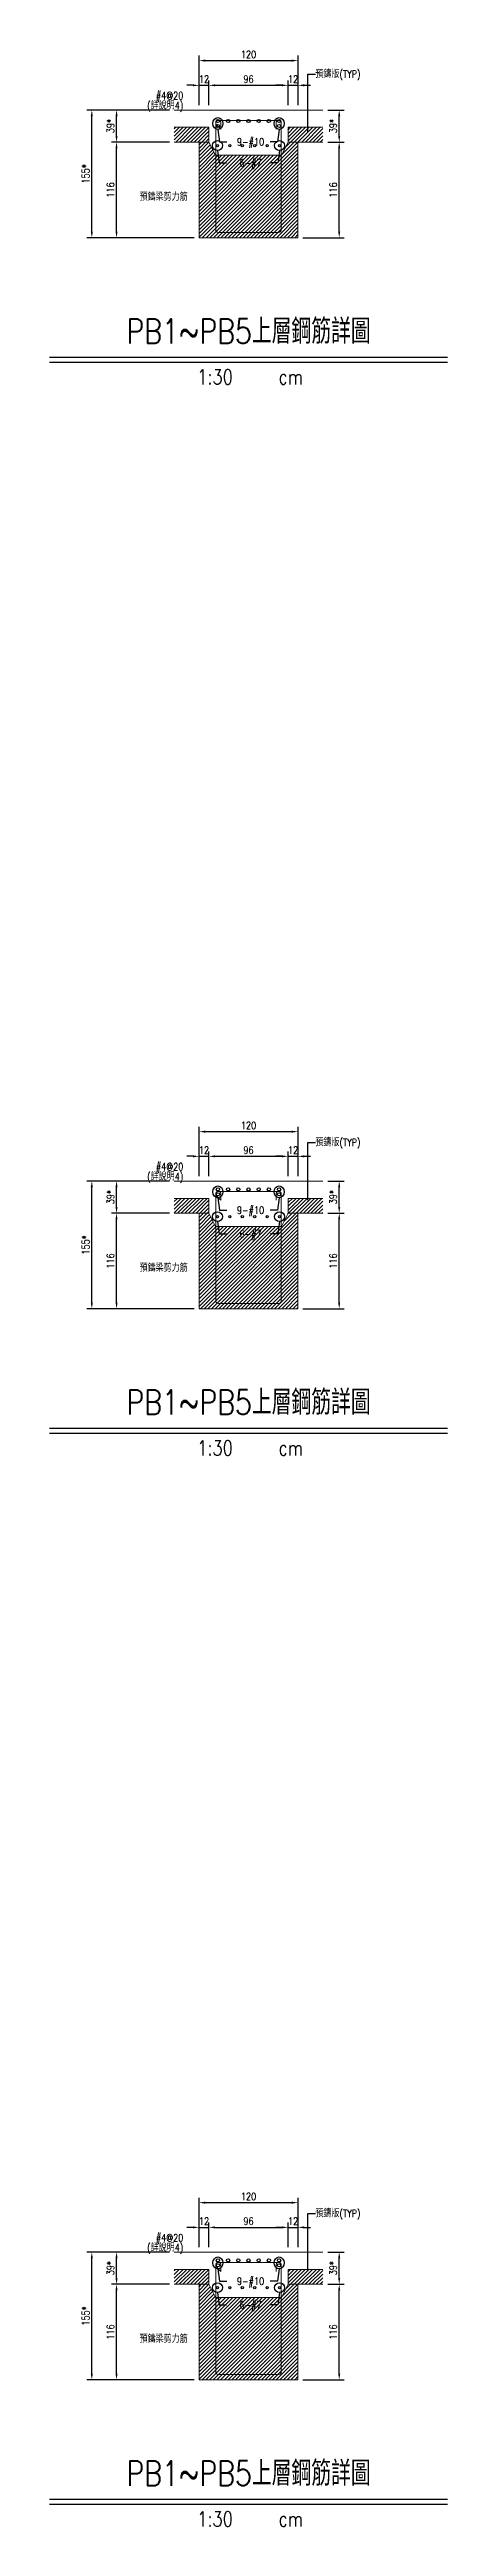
# Model space of a CAD drawing. Extents: x -4754 to 4976, y -23710 to 3841.
# Drawn here: x 4493 to 4976, y -17039 to -14032 of the extents above; entities that cross this region are included whole.
import ezdxf
from ezdxf.enums import TextEntityAlignment as Align

# ---------------------------------------------------------------- set-up
doc = ezdxf.new("R2010")
doc.units = 0
doc.header["$LTSCALE"] = 3
doc.layers.get('0').update_dxf_attribs({"linetype": 'CONTINUOUS'})
doc.layers.add('HB_0', color=7, linetype='CONTINUOUS', transparency=0.5)
doc.layers.add('預鑄版_HATCH', color=253, linetype='CONTINUOUS', transparency=0.1)
for name, color, linetype in [('HB_DIM', 1, 'CONTINUOUS'), ('HB_TXT_CTEXT', 2, 'CONTINUOUS'), ('鋼筋', 3, 'CONTINUOUS'), ('預鑄梁_HATCH', 253, 'CONTINUOUS')]:
    doc.layers.add(name, color=color, linetype=linetype)
doc.styles.get("Standard").update_dxf_attribs({"font": 'ROMANS.shx', "width": 0.8, "bigfont": 'chineset.shx'})
doc.dimstyles.new('30', dxfattribs={"dimscale": 3, "dimtxt": 3, "dimasz": 2.5, "dimexe": 2, "dimexo": 2, "dimgap": 1, "dimtad": 1, "dimdsep": 46, "dimtxsty": 'Standard', "dimcen": 0, "dimclrd": 256, "dimclre": 256, "dimclrt": 2, "dimadec": 0, "dimazin": 0, "dimtfac": 1, "dimtix": 1, "dimtmove": 2, "dimatfit": 3, "dimfxl": 1, "dimtolj": 1, "dimtzin": 0, "dimarcsym": 0})

# ---------------------------------------------------------------- blocks, each defined once
blk = doc.blocks.new('title_beam')
at = {"color": 3, "linetype": 'Continuous'}
blk.add_line((-241.2, 0), (241.2, 0), dxfattribs=at)
at = {"color": 1, "linetype": 'Continuous'}
blk.add_line((-241.2, -6), (241.2, -6), dxfattribs=at)
at = {"color": 3, "linetype": 'Continuous', "width": 0.8}
blk.add_attdef('TITLE', text='', height=30, dxfattribs=at).set_placement((0, 33), align=Align.MIDDLE)
at = {"linetype": 'Continuous', "width": 0.8}
blk.add_attdef('SCALE', text='', height=18, dxfattribs=at).set_placement((-40.6, -24), align=Align.MIDDLE)
blk.add_attdef('CM', (36.5, -33), '', height=18, dxfattribs=at)
blk = doc.blocks.new('C')
at = {"color": 3, "linetype": 'Continuous'}
blk.add_circle((0, 0), 1.2, dxfattribs=at)
blk = doc.blocks.new('*D471')
at = {"layer": 'HB_DIM', "linetype": 'Continuous', "lineweight": -2}
for p, q in [((4638.6, -14105.8), (4538.6, -14105.8)), ((4544.6, -14253.3), (4544.6, -14113.3)), ((4668.6, -14260.8), (4538.6, -14260.8))]:
    blk.add_line(p, q, dxfattribs=at)
at = {"layer": 'HB_DIM'}
for points in [[(4545.8, -14113.3), (4543.3, -14113.3), (4544.6, -14105.8)], [(4543.3, -14253.3), (4545.8, -14253.3), (4544.6, -14260.8)]]:
    blk.add_solid(points, dxfattribs=at)
at = {"layer": 'HB_DIM', "color": 2, "linetype": 'Continuous', "insert": (4537.1, -14183.3), "char_height": 9, "attachment_point": 5, "rotation": 90}
blk.add_mtext('\\A1;155*', dxfattribs=at)
blk = doc.blocks.new('*D472')
at = {"layer": 'HB_DIM', "linetype": 'Continuous', "lineweight": -2}
for p, q in [((4638.6, -14144.8), (4568.6, -14144.8)), ((4574.6, -14253.3), (4574.6, -14152.3)), ((4668.6, -14260.8), (4568.6, -14260.8))]:
    blk.add_line(p, q, dxfattribs=at)
at = {"layer": 'HB_DIM'}
for points in [[(4575.8, -14152.3), (4573.3, -14152.3), (4574.6, -14144.8)], [(4573.3, -14253.3), (4575.8, -14253.3), (4574.6, -14260.8)]]:
    blk.add_solid(points, dxfattribs=at)
at = {"layer": 'HB_DIM', "color": 2, "linetype": 'Continuous', "insert": (4567.1, -14202.8), "char_height": 9, "attachment_point": 5, "rotation": 90}
blk.add_mtext('\\A1;116', dxfattribs=at)
blk = doc.blocks.new('*D473')
at = {"layer": 'HB_DIM', "linetype": 'Continuous', "lineweight": -2}
for p, q in [((4638.6, -14105.8), (4568.6, -14105.8)), ((4574.6, -14137.3), (4574.6, -14113.3)), ((4638.6, -14144.8), (4568.6, -14144.8))]:
    blk.add_line(p, q, dxfattribs=at)
at = {"layer": 'HB_DIM'}
for points in [[(4575.8, -14113.3), (4573.3, -14113.3), (4574.6, -14105.8)], [(4573.3, -14137.3), (4575.8, -14137.3), (4574.6, -14144.8)]]:
    blk.add_solid(points, dxfattribs=at)
at = {"layer": 'HB_DIM', "color": 2, "linetype": 'Continuous', "insert": (4567.1, -14125.3), "char_height": 9, "attachment_point": 5, "rotation": 90}
blk.add_mtext('\\A1;39*', dxfattribs=at)
blk = doc.blocks.new('*D474')
at = {"layer": 'HB_DIM', "linetype": 'Continuous', "lineweight": -2}
for p, q in [((4830.6, -14144.8), (4850.6, -14144.8)), ((4844.6, -14253.3), (4844.6, -14152.3)), ((4800.6, -14260.8), (4850.6, -14260.8))]:
    blk.add_line(p, q, dxfattribs=at)
at = {"layer": 'HB_DIM'}
for points in [[(4845.8, -14152.3), (4843.3, -14152.3), (4844.6, -14144.8)], [(4843.3, -14253.3), (4845.8, -14253.3), (4844.6, -14260.8)]]:
    blk.add_solid(points, dxfattribs=at)
at = {"layer": 'HB_DIM', "color": 2, "linetype": 'Continuous', "insert": (4837.1, -14202.8), "char_height": 9, "attachment_point": 5, "rotation": 90}
blk.add_mtext('\\A1;116', dxfattribs=at)
blk = doc.blocks.new('*D475')
at = {"layer": 'HB_DIM', "linetype": 'Continuous', "lineweight": -2}
for p, q in [((4830.6, -14105.8), (4850.6, -14105.8)), ((4844.6, -14137.3), (4844.6, -14113.3)), ((4830.6, -14144.8), (4850.6, -14144.8))]:
    blk.add_line(p, q, dxfattribs=at)
at = {"layer": 'HB_DIM'}
for points in [[(4845.8, -14113.3), (4843.3, -14113.3), (4844.6, -14105.8)], [(4843.3, -14137.3), (4845.8, -14137.3), (4844.6, -14144.8)]]:
    blk.add_solid(points, dxfattribs=at)
at = {"layer": 'HB_DIM', "color": 2, "linetype": 'Continuous', "insert": (4837.1, -14125.3), "char_height": 9, "attachment_point": 5, "rotation": 90}
blk.add_mtext('\\A1;39*', dxfattribs=at)
blk = doc.blocks.new('*D476')
at = {"layer": 'HB_DIM', "linetype": 'Continuous', "lineweight": -2}
for p, q in [((4674.6, -14099.8), (4674.6, -14039.8)), ((4794.6, -14099.8), (4794.6, -14039.8)), ((4682.1, -14045.8), (4787.1, -14045.8))]:
    blk.add_line(p, q, dxfattribs=at)
at = {"layer": 'HB_DIM'}
for points in [[(4682.1, -14044.6), (4682.1, -14047.1), (4674.6, -14045.8)], [(4787.1, -14047.1), (4787.1, -14044.6), (4794.6, -14045.8)]]:
    blk.add_solid(points, dxfattribs=at)
at = {"layer": 'HB_DIM', "color": 2, "linetype": 'Continuous', "insert": (4734.6, -14038.3), "char_height": 9, "attachment_point": 5, "rotation": 0}
blk.add_mtext('\\A1;120', dxfattribs=at)
blk = doc.blocks.new('*D477')
at = {"layer": 'HB_DIM', "linetype": 'Continuous', "lineweight": -2}
for p, q in [((4674.6, -14099.8), (4674.6, -14069.8)), ((4686.6, -14099.8), (4686.6, -14069.8)), ((4667.1, -14075.8), (4659.6, -14075.8)), ((4674.6, -14075.8), (4686.6, -14075.8)), ((4694.1, -14075.8), (4701.6, -14075.8))]:
    blk.add_line(p, q, dxfattribs=at)
at = {"layer": 'HB_DIM'}
for points in [[(4667.1, -14077.1), (4667.1, -14074.6), (4674.6, -14075.8)], [(4694.1, -14074.6), (4694.1, -14077.1), (4686.6, -14075.8)]]:
    blk.add_solid(points, dxfattribs=at)
at = {"layer": 'HB_DIM', "color": 2, "linetype": 'Continuous', "insert": (4680.6, -14068.3), "char_height": 9, "attachment_point": 5, "rotation": 0}
blk.add_mtext('\\A1;12', dxfattribs=at)
blk = doc.blocks.new('*D478')
at = {"layer": 'HB_DIM', "linetype": 'Continuous', "lineweight": -2}
for p, q in [((4686.6, -14099.8), (4686.6, -14069.8)), ((4782.6, -14099.8), (4782.6, -14069.8)), ((4694.1, -14075.8), (4775.1, -14075.8))]:
    blk.add_line(p, q, dxfattribs=at)
at = {"layer": 'HB_DIM'}
for points in [[(4694.1, -14074.6), (4694.1, -14077.1), (4686.6, -14075.8)], [(4775.1, -14077.1), (4775.1, -14074.6), (4782.6, -14075.8)]]:
    blk.add_solid(points, dxfattribs=at)
at = {"layer": 'HB_DIM', "color": 2, "linetype": 'Continuous', "insert": (4734.6, -14068.3), "char_height": 9, "attachment_point": 5, "rotation": 0}
blk.add_mtext('\\A1;96', dxfattribs=at)
blk = doc.blocks.new('*D479')
at = {"layer": 'HB_DIM', "linetype": 'Continuous', "lineweight": -2}
for p, q in [((4782.6, -14099.8), (4782.6, -14069.8)), ((4794.6, -14099.8), (4794.6, -14069.8)), ((4775.1, -14075.8), (4767.6, -14075.8)), ((4782.6, -14075.8), (4794.6, -14075.8)), ((4802.1, -14075.8), (4809.6, -14075.8))]:
    blk.add_line(p, q, dxfattribs=at)
at = {"layer": 'HB_DIM'}
for points in [[(4775.1, -14077.1), (4775.1, -14074.6), (4782.6, -14075.8)], [(4802.1, -14074.6), (4802.1, -14077.1), (4794.6, -14075.8)]]:
    blk.add_solid(points, dxfattribs=at)
at = {"layer": 'HB_DIM', "color": 2, "linetype": 'Continuous', "insert": (4788.6, -14068.3), "char_height": 9, "attachment_point": 5, "rotation": 0}
blk.add_mtext('\\A1;12', dxfattribs=at)
blk = doc.blocks.new('C_Red')
at = {"color": 1, "linetype": 'Continuous'}
blk.add_circle((0, 0), 1.2, dxfattribs=at)
blk = doc.blocks.new('*D480')
at = {"layer": 'HB_DIM', "linetype": 'Continuous', "lineweight": -2}
for p, q in [((4638.6, -15405.8), (4538.6, -15405.8)), ((4544.6, -15553.3), (4544.6, -15413.3)), ((4668.6, -15560.8), (4538.6, -15560.8))]:
    blk.add_line(p, q, dxfattribs=at)
at = {"layer": 'HB_DIM'}
for points in [[(4545.8, -15413.3), (4543.3, -15413.3), (4544.6, -15405.8)], [(4543.3, -15553.3), (4545.8, -15553.3), (4544.6, -15560.8)]]:
    blk.add_solid(points, dxfattribs=at)
at = {"layer": 'HB_DIM', "color": 2, "linetype": 'Continuous', "insert": (4537.1, -15483.3), "char_height": 9, "attachment_point": 5, "rotation": 90}
blk.add_mtext('\\A1;155*', dxfattribs=at)
blk = doc.blocks.new('*D481')
at = {"layer": 'HB_DIM', "linetype": 'Continuous', "lineweight": -2}
for p, q in [((4638.6, -15444.8), (4568.6, -15444.8)), ((4574.6, -15553.3), (4574.6, -15452.3)), ((4668.6, -15560.8), (4568.6, -15560.8))]:
    blk.add_line(p, q, dxfattribs=at)
at = {"layer": 'HB_DIM'}
for points in [[(4575.8, -15452.3), (4573.3, -15452.3), (4574.6, -15444.8)], [(4573.3, -15553.3), (4575.8, -15553.3), (4574.6, -15560.8)]]:
    blk.add_solid(points, dxfattribs=at)
at = {"layer": 'HB_DIM', "color": 2, "linetype": 'Continuous', "insert": (4567.1, -15502.8), "char_height": 9, "attachment_point": 5, "rotation": 90}
blk.add_mtext('\\A1;116', dxfattribs=at)
blk = doc.blocks.new('*D482')
at = {"layer": 'HB_DIM', "linetype": 'Continuous', "lineweight": -2}
for p, q in [((4638.6, -15405.8), (4568.6, -15405.8)), ((4574.6, -15437.3), (4574.6, -15413.3)), ((4638.6, -15444.8), (4568.6, -15444.8))]:
    blk.add_line(p, q, dxfattribs=at)
at = {"layer": 'HB_DIM'}
for points in [[(4575.8, -15413.3), (4573.3, -15413.3), (4574.6, -15405.8)], [(4573.3, -15437.3), (4575.8, -15437.3), (4574.6, -15444.8)]]:
    blk.add_solid(points, dxfattribs=at)
at = {"layer": 'HB_DIM', "color": 2, "linetype": 'Continuous', "insert": (4567.1, -15425.3), "char_height": 9, "attachment_point": 5, "rotation": 90}
blk.add_mtext('\\A1;39*', dxfattribs=at)
blk = doc.blocks.new('*D483')
at = {"layer": 'HB_DIM', "linetype": 'Continuous', "lineweight": -2}
for p, q in [((4830.6, -15444.8), (4850.6, -15444.8)), ((4844.6, -15553.3), (4844.6, -15452.3)), ((4800.6, -15560.8), (4850.6, -15560.8))]:
    blk.add_line(p, q, dxfattribs=at)
at = {"layer": 'HB_DIM'}
for points in [[(4845.8, -15452.3), (4843.3, -15452.3), (4844.6, -15444.8)], [(4843.3, -15553.3), (4845.8, -15553.3), (4844.6, -15560.8)]]:
    blk.add_solid(points, dxfattribs=at)
at = {"layer": 'HB_DIM', "color": 2, "linetype": 'Continuous', "insert": (4837.1, -15502.8), "char_height": 9, "attachment_point": 5, "rotation": 90}
blk.add_mtext('\\A1;116', dxfattribs=at)
blk = doc.blocks.new('*D484')
at = {"layer": 'HB_DIM', "linetype": 'Continuous', "lineweight": -2}
for p, q in [((4830.6, -15405.8), (4850.6, -15405.8)), ((4844.6, -15437.3), (4844.6, -15413.3)), ((4830.6, -15444.8), (4850.6, -15444.8))]:
    blk.add_line(p, q, dxfattribs=at)
at = {"layer": 'HB_DIM'}
for points in [[(4845.8, -15413.3), (4843.3, -15413.3), (4844.6, -15405.8)], [(4843.3, -15437.3), (4845.8, -15437.3), (4844.6, -15444.8)]]:
    blk.add_solid(points, dxfattribs=at)
at = {"layer": 'HB_DIM', "color": 2, "linetype": 'Continuous', "insert": (4837.1, -15425.3), "char_height": 9, "attachment_point": 5, "rotation": 90}
blk.add_mtext('\\A1;39*', dxfattribs=at)
blk = doc.blocks.new('*D485')
at = {"layer": 'HB_DIM', "linetype": 'Continuous', "lineweight": -2}
for p, q in [((4674.6, -15399.8), (4674.6, -15339.8)), ((4682.1, -15345.8), (4787.1, -15345.8)), ((4794.6, -15399.8), (4794.6, -15339.8))]:
    blk.add_line(p, q, dxfattribs=at)
at = {"layer": 'HB_DIM'}
for points in [[(4682.1, -15344.6), (4682.1, -15347.1), (4674.6, -15345.8)], [(4787.1, -15347.1), (4787.1, -15344.6), (4794.6, -15345.8)]]:
    blk.add_solid(points, dxfattribs=at)
at = {"layer": 'HB_DIM', "color": 2, "linetype": 'Continuous', "insert": (4734.6, -15338.3), "char_height": 9, "attachment_point": 5, "rotation": 0}
blk.add_mtext('\\A1;120', dxfattribs=at)
blk = doc.blocks.new('*D486')
at = {"layer": 'HB_DIM', "linetype": 'Continuous', "lineweight": -2}
for p, q in [((4667.1, -15375.8), (4659.6, -15375.8)), ((4674.6, -15399.8), (4674.6, -15369.8)), ((4674.6, -15375.8), (4686.6, -15375.8)), ((4686.6, -15399.8), (4686.6, -15369.8)), ((4694.1, -15375.8), (4701.6, -15375.8))]:
    blk.add_line(p, q, dxfattribs=at)
at = {"layer": 'HB_DIM'}
for points in [[(4667.1, -15377.1), (4667.1, -15374.6), (4674.6, -15375.8)], [(4694.1, -15374.6), (4694.1, -15377.1), (4686.6, -15375.8)]]:
    blk.add_solid(points, dxfattribs=at)
at = {"layer": 'HB_DIM', "color": 2, "linetype": 'Continuous', "insert": (4680.6, -15368.3), "char_height": 9, "attachment_point": 5, "rotation": 0}
blk.add_mtext('\\A1;12', dxfattribs=at)
blk = doc.blocks.new('*D487')
at = {"layer": 'HB_DIM', "linetype": 'Continuous', "lineweight": -2}
for p, q in [((4686.6, -15399.8), (4686.6, -15369.8)), ((4694.1, -15375.8), (4775.1, -15375.8)), ((4782.6, -15399.8), (4782.6, -15369.8))]:
    blk.add_line(p, q, dxfattribs=at)
at = {"layer": 'HB_DIM'}
for points in [[(4694.1, -15374.6), (4694.1, -15377.1), (4686.6, -15375.8)], [(4775.1, -15377.1), (4775.1, -15374.6), (4782.6, -15375.8)]]:
    blk.add_solid(points, dxfattribs=at)
at = {"layer": 'HB_DIM', "color": 2, "linetype": 'Continuous', "insert": (4734.6, -15368.3), "char_height": 9, "attachment_point": 5, "rotation": 0}
blk.add_mtext('\\A1;96', dxfattribs=at)
blk = doc.blocks.new('*D488')
at = {"layer": 'HB_DIM', "linetype": 'Continuous', "lineweight": -2}
for p, q in [((4775.1, -15375.8), (4767.6, -15375.8)), ((4782.6, -15399.8), (4782.6, -15369.8)), ((4782.6, -15375.8), (4794.6, -15375.8)), ((4794.6, -15399.8), (4794.6, -15369.8)), ((4802.1, -15375.8), (4809.6, -15375.8))]:
    blk.add_line(p, q, dxfattribs=at)
at = {"layer": 'HB_DIM'}
for points in [[(4775.1, -15377.1), (4775.1, -15374.6), (4782.6, -15375.8)], [(4802.1, -15374.6), (4802.1, -15377.1), (4794.6, -15375.8)]]:
    blk.add_solid(points, dxfattribs=at)
at = {"layer": 'HB_DIM', "color": 2, "linetype": 'Continuous', "insert": (4788.6, -15368.3), "char_height": 9, "attachment_point": 5, "rotation": 0}
blk.add_mtext('\\A1;12', dxfattribs=at)
blk = doc.blocks.new('*D489')
at = {"layer": 'HB_DIM', "linetype": 'Continuous', "lineweight": -2}
for p, q in [((4638.6, -16705.8), (4538.6, -16705.8)), ((4544.6, -16853.3), (4544.6, -16713.3)), ((4668.6, -16860.8), (4538.6, -16860.8))]:
    blk.add_line(p, q, dxfattribs=at)
at = {"layer": 'HB_DIM'}
for points in [[(4545.8, -16713.3), (4543.3, -16713.3), (4544.6, -16705.8)], [(4543.3, -16853.3), (4545.8, -16853.3), (4544.6, -16860.8)]]:
    blk.add_solid(points, dxfattribs=at)
at = {"layer": 'HB_DIM', "color": 2, "linetype": 'Continuous', "insert": (4537.1, -16783.3), "char_height": 9, "attachment_point": 5, "rotation": 90}
blk.add_mtext('\\A1;155*', dxfattribs=at)
blk = doc.blocks.new('*D490')
at = {"layer": 'HB_DIM', "linetype": 'Continuous', "lineweight": -2}
for p, q in [((4638.6, -16744.8), (4568.6, -16744.8)), ((4574.6, -16853.3), (4574.6, -16752.3)), ((4668.6, -16860.8), (4568.6, -16860.8))]:
    blk.add_line(p, q, dxfattribs=at)
at = {"layer": 'HB_DIM'}
for points in [[(4575.8, -16752.3), (4573.3, -16752.3), (4574.6, -16744.8)], [(4573.3, -16853.3), (4575.8, -16853.3), (4574.6, -16860.8)]]:
    blk.add_solid(points, dxfattribs=at)
at = {"layer": 'HB_DIM', "color": 2, "linetype": 'Continuous', "insert": (4567.1, -16802.8), "char_height": 9, "attachment_point": 5, "rotation": 90}
blk.add_mtext('\\A1;116', dxfattribs=at)
blk = doc.blocks.new('*D491')
at = {"layer": 'HB_DIM', "linetype": 'Continuous', "lineweight": -2}
for p, q in [((4638.6, -16705.8), (4568.6, -16705.8)), ((4574.6, -16737.3), (4574.6, -16713.3)), ((4638.6, -16744.8), (4568.6, -16744.8))]:
    blk.add_line(p, q, dxfattribs=at)
at = {"layer": 'HB_DIM'}
for points in [[(4575.8, -16713.3), (4573.3, -16713.3), (4574.6, -16705.8)], [(4573.3, -16737.3), (4575.8, -16737.3), (4574.6, -16744.8)]]:
    blk.add_solid(points, dxfattribs=at)
at = {"layer": 'HB_DIM', "color": 2, "linetype": 'Continuous', "insert": (4567.1, -16725.3), "char_height": 9, "attachment_point": 5, "rotation": 90}
blk.add_mtext('\\A1;39*', dxfattribs=at)
blk = doc.blocks.new('*D492')
at = {"layer": 'HB_DIM', "linetype": 'Continuous', "lineweight": -2}
for p, q in [((4830.6, -16744.8), (4850.6, -16744.8)), ((4844.6, -16853.3), (4844.6, -16752.3)), ((4800.6, -16860.8), (4850.6, -16860.8))]:
    blk.add_line(p, q, dxfattribs=at)
at = {"layer": 'HB_DIM'}
for points in [[(4845.8, -16752.3), (4843.3, -16752.3), (4844.6, -16744.8)], [(4843.3, -16853.3), (4845.8, -16853.3), (4844.6, -16860.8)]]:
    blk.add_solid(points, dxfattribs=at)
at = {"layer": 'HB_DIM', "color": 2, "linetype": 'Continuous', "insert": (4837.1, -16802.8), "char_height": 9, "attachment_point": 5, "rotation": 90}
blk.add_mtext('\\A1;116', dxfattribs=at)
blk = doc.blocks.new('*D493')
at = {"layer": 'HB_DIM', "linetype": 'Continuous', "lineweight": -2}
for p, q in [((4830.6, -16705.8), (4850.6, -16705.8)), ((4844.6, -16737.3), (4844.6, -16713.3)), ((4830.6, -16744.8), (4850.6, -16744.8))]:
    blk.add_line(p, q, dxfattribs=at)
at = {"layer": 'HB_DIM'}
for points in [[(4845.8, -16713.3), (4843.3, -16713.3), (4844.6, -16705.8)], [(4843.3, -16737.3), (4845.8, -16737.3), (4844.6, -16744.8)]]:
    blk.add_solid(points, dxfattribs=at)
at = {"layer": 'HB_DIM', "color": 2, "linetype": 'Continuous', "insert": (4837.1, -16725.3), "char_height": 9, "attachment_point": 5, "rotation": 90}
blk.add_mtext('\\A1;39*', dxfattribs=at)
blk = doc.blocks.new('*D494')
at = {"layer": 'HB_DIM', "linetype": 'Continuous', "lineweight": -2}
for p, q in [((4674.6, -16699.8), (4674.6, -16639.8)), ((4682.1, -16645.8), (4787.1, -16645.8)), ((4794.6, -16699.8), (4794.6, -16639.8))]:
    blk.add_line(p, q, dxfattribs=at)
at = {"layer": 'HB_DIM'}
for points in [[(4682.1, -16644.6), (4682.1, -16647.1), (4674.6, -16645.8)], [(4787.1, -16647.1), (4787.1, -16644.6), (4794.6, -16645.8)]]:
    blk.add_solid(points, dxfattribs=at)
at = {"layer": 'HB_DIM', "color": 2, "linetype": 'Continuous', "insert": (4734.6, -16638.3), "char_height": 9, "attachment_point": 5, "rotation": 0}
blk.add_mtext('\\A1;120', dxfattribs=at)
blk = doc.blocks.new('*D495')
at = {"layer": 'HB_DIM', "linetype": 'Continuous', "lineweight": -2}
for p, q in [((4667.1, -16675.8), (4659.6, -16675.8)), ((4674.6, -16699.8), (4674.6, -16669.8)), ((4674.6, -16675.8), (4686.6, -16675.8)), ((4686.6, -16699.8), (4686.6, -16669.8)), ((4694.1, -16675.8), (4701.6, -16675.8))]:
    blk.add_line(p, q, dxfattribs=at)
at = {"layer": 'HB_DIM'}
for points in [[(4667.1, -16677.1), (4667.1, -16674.6), (4674.6, -16675.8)], [(4694.1, -16674.6), (4694.1, -16677.1), (4686.6, -16675.8)]]:
    blk.add_solid(points, dxfattribs=at)
at = {"layer": 'HB_DIM', "color": 2, "linetype": 'Continuous', "insert": (4680.6, -16668.3), "char_height": 9, "attachment_point": 5, "rotation": 0}
blk.add_mtext('\\A1;12', dxfattribs=at)
blk = doc.blocks.new('*D496')
at = {"layer": 'HB_DIM', "linetype": 'Continuous', "lineweight": -2}
for p, q in [((4686.6, -16699.8), (4686.6, -16669.8)), ((4694.1, -16675.8), (4775.1, -16675.8)), ((4782.6, -16699.8), (4782.6, -16669.8))]:
    blk.add_line(p, q, dxfattribs=at)
at = {"layer": 'HB_DIM'}
for points in [[(4694.1, -16674.6), (4694.1, -16677.1), (4686.6, -16675.8)], [(4775.1, -16677.1), (4775.1, -16674.6), (4782.6, -16675.8)]]:
    blk.add_solid(points, dxfattribs=at)
at = {"layer": 'HB_DIM', "color": 2, "linetype": 'Continuous', "insert": (4734.6, -16668.3), "char_height": 9, "attachment_point": 5, "rotation": 0}
blk.add_mtext('\\A1;96', dxfattribs=at)
blk = doc.blocks.new('*D497')
at = {"layer": 'HB_DIM', "linetype": 'Continuous', "lineweight": -2}
for p, q in [((4775.1, -16675.8), (4767.6, -16675.8)), ((4782.6, -16699.8), (4782.6, -16669.8)), ((4782.6, -16675.8), (4794.6, -16675.8)), ((4794.6, -16699.8), (4794.6, -16669.8)), ((4802.1, -16675.8), (4809.6, -16675.8))]:
    blk.add_line(p, q, dxfattribs=at)
at = {"layer": 'HB_DIM'}
for points in [[(4775.1, -16677.1), (4775.1, -16674.6), (4782.6, -16675.8)], [(4802.1, -16674.6), (4802.1, -16677.1), (4794.6, -16675.8)]]:
    blk.add_solid(points, dxfattribs=at)
at = {"layer": 'HB_DIM', "color": 2, "linetype": 'Continuous', "insert": (4788.6, -16668.3), "char_height": 9, "attachment_point": 5, "rotation": 0}
blk.add_mtext('\\A1;12', dxfattribs=at)

msp = doc.modelspace()

# ---------------------------------------------------------------- hatches: boundary and pattern name
at = {"layer": '預鑄梁_HATCH', "linetype": 'Continuous'}
h = msp.add_hatch(dxfattribs=at)
h.set_pattern_fill('ANSI31', color=256, style=0)
h.paths.add_polyline_path([(4794.573, -14260.802), (4794.573, -14144.802), (4782.573, -14144.802), (4774.573, -14160.802), (4694.573, -14160.802), (4686.573, -14144.802), (4674.573, -14144.802), (4674.573, -14260.802)], flags=17)
h = msp.add_hatch(dxfattribs=at)
h.set_pattern_fill('ANSI31', color=256, style=0)
h.paths.add_polyline_path([(4794.573, -15560.802), (4794.573, -15444.802), (4782.573, -15444.802), (4774.573, -15460.802), (4694.573, -15460.802), (4686.573, -15444.802), (4674.573, -15444.802), (4674.573, -15560.802)], flags=17)
h = msp.add_hatch(dxfattribs=at)
h.set_pattern_fill('ANSI31', color=256, style=0)
h.paths.add_polyline_path([(4794.573, -16860.802), (4794.573, -16744.802), (4782.573, -16744.802), (4774.573, -16760.802), (4694.573, -16760.802), (4686.573, -16744.802), (4674.573, -16744.802), (4674.573, -16860.802)], flags=17)
at = {"layer": '預鑄版_HATCH', "linetype": 'Continuous'}
h = msp.add_hatch(dxfattribs=at)
h.set_pattern_fill('ANSI31', color=256, style=0)
h.paths.add_polyline_path([(4644.573, -14144.802), (4686.573, -14144.802), (4686.573, -14126.802), (4644.573, -14126.802)], flags=17)
h = msp.add_hatch(dxfattribs=at)
h.set_pattern_fill('ANSI31', color=256, style=0)
h.paths.add_polyline_path([(4782.573, -14144.802), (4824.573, -14144.802), (4824.573, -14126.802), (4782.573, -14126.802)], flags=17)
h = msp.add_hatch(dxfattribs=at)
h.set_pattern_fill('ANSI31', color=256, style=0)
h.paths.add_polyline_path([(4644.573, -15444.802), (4686.573, -15444.802), (4686.573, -15426.802), (4644.573, -15426.802)], flags=17)
h = msp.add_hatch(dxfattribs=at)
h.set_pattern_fill('ANSI31', color=256, style=0)
h.paths.add_polyline_path([(4782.573, -15444.802), (4824.573, -15444.802), (4824.573, -15426.802), (4782.573, -15426.802)], flags=17)
h = msp.add_hatch(dxfattribs=at)
h.set_pattern_fill('ANSI31', color=256, style=0)
h.paths.add_polyline_path([(4644.573, -16744.802), (4686.573, -16744.802), (4686.573, -16726.802), (4644.573, -16726.802)], flags=17)
h = msp.add_hatch(dxfattribs=at)
h.set_pattern_fill('ANSI31', color=256, style=0)
h.paths.add_polyline_path([(4782.573, -16744.802), (4824.573, -16744.802), (4824.573, -16726.802), (4782.573, -16726.802)], flags=17)

# ---------------------------------------------------------------- linework, layer by layer
at = {"layer": 'HB_0', "lineweight": 5}
for p, q in [((4644.573, -14105.802, 455), (4824.573, -14105.802, 455)), ((4686.573, -14126.802), (4644.573, -14126.802)), ((4686.573, -14126.802), (4686.573, -14144.802)), ((4824.573, -14126.802), (4782.573, -14126.802)), ((4782.573, -14144.802), (4782.573, -14126.802)), ((4686.573, -14144.802), (4644.573, -14144.802)), ((4824.573, -14144.802), (4782.573, -14144.802)), ((4644.573, -15405.802, 455), (4824.573, -15405.802, 455)), ((4686.573, -15426.802), (4644.573, -15426.802)), ((4686.573, -15444.802), (4644.573, -15444.802)), ((4686.573, -15426.802), (4686.573, -15444.802)), ((4824.573, -15426.802), (4782.573, -15426.802)), ((4782.573, -15444.802), (4782.573, -15426.802)), ((4824.573, -15444.802), (4782.573, -15444.802)), ((4644.573, -16705.802, 455), (4824.573, -16705.802, 455)), ((4686.573, -16726.802), (4644.573, -16726.802)), ((4686.573, -16744.802), (4644.573, -16744.802)), ((4686.573, -16726.802), (4686.573, -16744.802)), ((4824.573, -16726.802), (4782.573, -16726.802)), ((4782.573, -16744.802), (4782.573, -16726.802)), ((4824.573, -16744.802), (4782.573, -16744.802))]:
    msp.add_line(p, q, dxfattribs=at)
for points in [[(4794.573, -14260.802), (4794.573, -14144.802), (4782.573, -14144.802), (4774.573, -14160.802), (4694.573, -14160.802), (4686.573, -14144.802), (4674.573, -14144.802), (4674.573, -14260.802), (4794.573, -14260.802)], [(4794.573, -15560.802), (4794.573, -15444.802), (4782.573, -15444.802), (4774.573, -15460.802), (4694.573, -15460.802), (4686.573, -15444.802), (4674.573, -15444.802), (4674.573, -15560.802), (4794.573, -15560.802)], [(4794.573, -16860.802), (4794.573, -16744.802), (4782.573, -16744.802), (4774.573, -16760.802), (4694.573, -16760.802), (4686.573, -16744.802), (4674.573, -16744.802), (4674.573, -16860.802), (4794.573, -16860.802)]]:
    msp.add_lwpolyline(points, dxfattribs=at)
at = {"layer": 'HB_DIM', "color": 1, "linetype": 'Continuous'}
for points in [[(4806.693, -14132.191), (4806.693, -14062.191), (4815.693, -14062.191)], [(4697.453, -14129.391), (4699.453, -14144.391), (4708.453, -14144.391)], [(4771.693, -14129.391), (4769.693, -14144.391), (4760.693, -14144.391)], [(4696.953, -14154.965), (4698.953, -14169.965), (4707.953, -14169.965)], [(4772.193, -14154.965), (4770.193, -14169.965), (4761.193, -14169.965)], [(4806.693, -15428.92), (4806.693, -15358.92), (4815.693, -15358.92)], [(4697.453, -15426.12), (4699.453, -15441.12), (4708.453, -15441.12)], [(4771.693, -15426.12), (4769.693, -15441.12), (4760.693, -15441.12)], [(4696.953, -15454.965), (4698.953, -15469.965), (4707.953, -15469.965)], [(4772.193, -15454.965), (4770.193, -15469.965), (4761.193, -15469.965)], [(4806.693, -16728.92), (4806.693, -16658.92), (4815.693, -16658.92)], [(4697.453, -16726.12), (4699.453, -16741.12), (4708.453, -16741.12)], [(4771.693, -16726.12), (4769.693, -16741.12), (4760.693, -16741.12)], [(4696.953, -16754.965), (4698.953, -16769.965), (4707.953, -16769.965)], [(4772.193, -16754.965), (4770.193, -16769.965), (4761.193, -16769.965)]]:
    msp.add_lwpolyline(points, dxfattribs=at)
for points in [[(4734.573, -14118.372, 0, 1.25, 0), (4727.573, -14115.372, 0, 0, 0), (4664.573, -14088.372, 0, 0, 0), (4655.573, -14088.372, 0, 0, 0)], [(4694.828, -14186.344, 0, 1.25, 0), (4689.828, -14191.344, 0, 0, 0), (4669.828, -14211.344, 0, 0, 0), (4660.828, -14211.344, 0, 0, 0)], [(4734.573, -15418.372, 0, 1.25, 0), (4727.573, -15415.372, 0, 0, 0), (4664.573, -15388.372, 0, 0, 0), (4655.573, -15388.372, 0, 0, 0)], [(4694.828, -15486.344, 0, 1.25, 0), (4689.828, -15491.344, 0, 0, 0), (4669.828, -15511.344, 0, 0, 0), (4660.828, -15511.344, 0, 0, 0)], [(4734.573, -16718.372, 0, 1.25, 0), (4727.573, -16715.372, 0, 0, 0), (4664.573, -16688.372, 0, 0, 0), (4655.573, -16688.372, 0, 0, 0)], [(4694.828, -16786.344, 0, 1.25, 0), (4689.828, -16791.344, 0, 0, 0), (4669.828, -16811.344, 0, 0, 0), (4660.828, -16811.344, 0, 0, 0)]]:
    msp.add_lwpolyline(points, format="xyseb", dxfattribs=at)
at = {"layer": '鋼筋', "lineweight": 5}
for p, q in [((4694.828, -14121.547, 245), (4694.828, -14251.142, 245)), ((4701.146, -14129.18, 243.73), (4695.758, -14123.792, 243.73)), ((4698.003, -14118.372, 243.73), (4771.143, -14118.372, 243.73)), ((4701.178, -14129.167, 245), (4701.178, -14121.547, 245)), ((4767.968, -14121.547, 245), (4767.968, -14129.167, 245)), ((4774.318, -14121.547, 243.73), (4774.318, -14129.167, 243.73)), ((4774.318, -14251.142, 245), (4774.318, -14121.547, 245)), ((4698.003, -14254.317, 245), (4771.143, -14254.317, 245)), ((4694.828, -15421.547, 245), (4694.828, -15551.142, 245)), ((4698.003, -15418.372, 243.73), (4771.143, -15418.372, 243.73)), ((4701.178, -15429.167, 245), (4701.178, -15421.547, 245)), ((4767.968, -15421.547, 245), (4767.968, -15429.167, 245)), ((4774.318, -15421.547, 243.73), (4774.318, -15429.167, 243.73)), ((4774.318, -15551.142, 245), (4774.318, -15421.547, 245)), ((4701.146, -15429.18, 243.73), (4695.758, -15423.792, 243.73)), ((4698.003, -15554.317, 245), (4771.143, -15554.317, 245)), ((4694.828, -16721.547, 245), (4694.828, -16851.142, 245)), ((4701.146, -16729.18, 243.73), (4695.758, -16723.792, 243.73)), ((4698.003, -16718.372, 243.73), (4771.143, -16718.372, 243.73)), ((4701.178, -16729.167, 245), (4701.178, -16721.547, 245)), ((4767.968, -16721.547, 245), (4767.968, -16729.167, 245)), ((4774.318, -16721.547, 243.73), (4774.318, -16729.167, 243.73)), ((4774.318, -16851.142, 245), (4774.318, -16721.547, 245)), ((4698.003, -16854.317, 245), (4771.143, -16854.317, 245))]:
    msp.add_line(p, q, dxfattribs=at)
at = {"layer": '鋼筋', "lineweight": 5, "extrusion": (-4.93038e-32, -1.22465e-16, -1)}
for centre in [(-4698.003, -14121.547, -243.73), (-4698.003, -15421.547, -243.73), (-4698.003, -16721.547, -243.73)]:
    msp.add_arc(centre, 3.175, 315, 90, dxfattribs=at)
at = {"layer": '鋼筋', "lineweight": 5}
for centre, start, end in [((4698.003, -14121.547, 245), 0, 180), ((4771.143, -14121.547, 245), 0, 180), ((4698.003, -14251.142, 245), 180, 270), ((4771.143, -14251.142, 245), 270, 0), ((4698.003, -15421.547, 245), 0, 180), ((4771.143, -15421.547, 245), 0, 180), ((4698.003, -15551.142, 245), 180, 270), ((4771.143, -15551.142, 245), 270, 0), ((4698.003, -16721.547, 245), 0, 180), ((4771.143, -16721.547, 245), 0, 180), ((4698.003, -16851.142, 245), 180, 270), ((4771.143, -16851.142, 245), 270, 0)]:
    msp.add_arc(centre, 3.175, start, end, dxfattribs=at)
at = {"layer": '鋼筋', "lineweight": 5, "extrusion": (-2.99911e-32, -1.22465e-16, -1)}
for centre in [(-4771.143, -14121.547, -243.73), (-4771.143, -15421.547, -243.73), (-4771.143, -16721.547, -243.73)]:
    msp.add_arc(centre, 3.175, 90, 180, dxfattribs=at)

# ---------------------------------------------------------------- block references
at = {"layer": 'HB_DIM', "linetype": 'Continuous', "xscale": 5, "zscale": 5}
for p, yscale in [((4697.453, -14122.191, -215.431), 6), ((4771.693, -14122.191, -215.431), 6), ((4696.953, -14148.965, 422.47), 5), ((4772.193, -14148.965, 422.47), 5), ((4697.453, -15418.92, 434.561), 6), ((4771.693, -15418.92, 434.561), 6), ((4696.953, -15448.965, 422.47), 5), ((4772.193, -15448.965, 422.47), 5), ((4697.453, -16718.92, 434.561), 6), ((4771.693, -16718.92, 434.561), 6), ((4696.953, -16748.965, 422.47), 5), ((4772.193, -16748.965, 422.47), 5)]:
    msp.add_blockref('C_Red', p, dxfattribs=dict(at, yscale=yscale))
at = {"layer": 'HB_TXT_CTEXT', "linetype": 'Continuous'}
for p in [(4734.573, -14405.802, 455), (4734.573, -15705.802, 455), (4734.573, -17005.802, 455)]:
    msp.add_blockref('title_beam', p, dxfattribs=at).add_auto_attribs({'TITLE': 'PB1~PB5上層鋼筋詳圖', 'SCALE': '1:30', 'CM': 'cm'})
at = {"layer": '鋼筋', "linetype": 'Continuous'}
for p, xscale, yscale, zscale in [((4697.453, -14119.176, -215.431), 1.61, 1.61, 1.61), ((4697.453, -14125.206, -221.401), 1.61, 1.61, 1.61), ((4709.827, -14119.176, -215.431), 1.61, 1.61, 1.61), ((4722.2, -14119.176, -215.431), 1.61, 1.61, 1.61), ((4734.573, -14119.176, -215.431), 1.61, 1.61, 1.61), ((4746.947, -14119.176, -215.431), 1.61, 1.61, 1.61), ((4759.32, -14119.176, -215.431), 1.61, 1.61, 1.61), ((4771.693, -14119.176, -215.431), 1.61, 1.61, 1.61), ((4771.693, -14125.206, -221.401), 1.61, 1.61, 1.61), ((4696.953, -14148.965, 422.47), 1.11, 1.11, 1.11), ((4712.001, -14148.965, 422.47), 1.11, 1.11, 1.11), ((4727.049, -14148.965, 422.47), 1.11, 1.11, 1.11), ((4742.097, -14148.965, 422.47), 1.11, 1.11, 1.11), ((4757.145, -14148.965, 422.47), 1.11, 1.11, 1.11), ((4772.193, -14148.965, 422.47), 1.11, 1.11, 1.11), ((4697.453, -15415.905, 434.561), 1.61, 1.61, 1.61), ((4697.453, -15421.935, 428.591), 1.61, 1.61, 1.61), ((4709.827, -15415.905, 434.561), 1.61, 1.61, 1.61), ((4722.2, -15415.905, 434.561), 1.61, 1.61, 1.61), ((4734.573, -15415.905, 434.561), 1.61, 1.61, 1.61), ((4746.947, -15415.905, 434.561), 1.61, 1.61, 1.61), ((4759.32, -15415.905, 434.561), 1.61, 1.61, 1.61), ((4771.693, -15415.905, 434.561), 1.61, 1.61, 1.61), ((4771.693, -15421.935, 428.591), 1.61, 1.61, 1.61), ((4696.953, -15448.965, 422.47), 1.11, 1.11, 1.11), ((4712.001, -15448.965, 422.47), 1.11, 1.11, 1.11), ((4727.049, -15448.965, 422.47), 1.11, 1.11, 1.11), ((4742.097, -15448.965, 422.47), 1.11, 1.11, 1.11), ((4757.145, -15448.965, 422.47), 1.11, 1.11, 1.11), ((4772.193, -15448.965, 422.47), 1.11, 1.11, 1.11), ((4697.453, -16715.905, 434.561), 1.61, 1.61, 1.61), ((4709.827, -16715.905, 434.561), 1.61, 1.61, 1.61), ((4722.2, -16715.905, 434.561), 1.61, 1.61, 1.61), ((4734.573, -16715.905, 434.561), 1.61, 1.61, 1.61), ((4746.947, -16715.905, 434.561), 1.61, 1.61, 1.61), ((4759.32, -16715.905, 434.561), 1.61, 1.61, 1.61), ((4771.693, -16715.905, 434.561), 1.61, 1.61, 1.61), ((4697.453, -16721.935, 428.591), 1.61, 1.61, 1.61), ((4771.693, -16721.935, 428.591), 1.61, 1.61, 1.61), ((4696.953, -16748.965, 422.47), 1.11, 1.11, 1.11), ((4712.001, -16748.965, 422.47), 1.11, 1.11, 1.11), ((4727.049, -16748.965, 422.47), 1.11, 1.11, 1.11), ((4742.097, -16748.965, 422.47), 1.11, 1.11, 1.11), ((4757.145, -16748.965, 422.47), 1.11, 1.11, 1.11), ((4772.193, -16748.965, 422.47), 1.11, 1.11, 1.11)]:
    msp.add_blockref('C', p, dxfattribs=dict(at, xscale=xscale, yscale=yscale, zscale=zscale))

# ---------------------------------------------------------------- texts
at = {"layer": 'HB_TXT_CTEXT', "linetype": 'Continuous', "width": 0.8}
for p in [(4815.693, -14062.191, -215.431), (4815.693, -15358.92, 434.561), (4815.693, -16658.92, 434.561)]:
    msp.add_text('預鑄版(TYP)', height=9, dxfattribs=at).set_placement(p, align=Align.MIDDLE_LEFT)
for s, p in [('(詳說明4)', (4655.573, -14100.372, 243.73)), ('#4@20', (4655.573, -14088.372, 243.73)), ('預鑄梁剪力筋', (4660.828, -14211.344, 245)), ('#4@20', (4655.573, -15388.372, 243.73)), ('(詳說明4)', (4655.573, -15400.372, 243.73)), ('預鑄梁剪力筋', (4660.828, -15511.344, 245)), ('#4@20', (4655.573, -16688.372, 243.73)), ('(詳說明4)', (4655.573, -16700.372, 243.73)), ('預鑄梁剪力筋', (4660.828, -16811.344, 245))]:
    msp.add_text(s, height=9, dxfattribs=at).set_placement(p, align=Align.MIDDLE_RIGHT)
for s, p in [(' 9-#10', (4734.573, -14144.391, -215.431)), (' 6-#7', (4734.573, -14169.965, 422.47)), (' 9-#10', (4734.573, -15441.12, 434.561)), (' 6-#7', (4734.573, -15469.965, 422.47)), (' 9-#10', (4734.573, -16741.12, 434.561)), (' 6-#7', (4734.573, -16769.965, 422.47))]:
    msp.add_text(s, height=9, dxfattribs=at).set_placement(p, align=Align.MIDDLE_CENTER)

# ---------------------------------------------------------------- dimensions: what is measured, and where the dimension line sits
at = {"layer": 'HB_DIM', "linetype": 'Continuous'}
for base, p1, p2, angle, override, picture, middle in [((4794.573, -14045.802), (4674.573, -14105.802, 455), (4794.573, -14105.802, 455), 0, {"dimdec": 0, "dimpost": '<>'}, '*D476', (4734.573, -14038.302)), ((4686.573, -14075.802), (4674.573, -14105.802, 455), (4686.573, -14105.802, 455), 0, {"dimdec": 0, "dimpost": '<>'}, '*D477', (4680.573, -14068.302)), ((4782.573, -14075.802), (4686.573, -14105.802, 455), (4782.573, -14105.802, 455), 0, {"dimdec": 0, "dimpost": '<>'}, '*D478', (4734.573, -14068.302)), ((4794.573, -14075.802), (4782.573, -14105.802, 455), (4794.573, -14105.802, 455), 0, {"dimdec": 0, "dimpost": '<>'}, '*D479', (4788.573, -14068.302)), ((4574.573, -14144.802), (4674.573, -14260.802, 255), (4644.573, -14144.802, 255), 90, {"dimtad": 4, "dimdec": 0, "dimpost": '<>'}, '*D472', (4567.073, -14202.802)), ((4844.573, -14144.802), (4794.573, -14260.802, 255), (4824.573, -14144.802, 255), 90, {"dimtad": 4, "dimdec": 0, "dimpost": '<>'}, '*D474', (4837.073, -14202.802)), ((4794.573, -15345.802), (4674.573, -15405.802, 455), (4794.573, -15405.802, 455), 0, {"dimdec": 0, "dimpost": '<>'}, '*D485', (4734.573, -15338.302)), ((4686.573, -15375.802), (4674.573, -15405.802, 455), (4686.573, -15405.802, 455), 0, {"dimdec": 0, "dimpost": '<>'}, '*D486', (4680.573, -15368.302)), ((4782.573, -15375.802), (4686.573, -15405.802, 455), (4782.573, -15405.802, 455), 0, {"dimdec": 0, "dimpost": '<>'}, '*D487', (4734.573, -15368.302)), ((4794.573, -15375.802), (4782.573, -15405.802, 455), (4794.573, -15405.802, 455), 0, {"dimdec": 0, "dimpost": '<>'}, '*D488', (4788.573, -15368.302)), ((4574.573, -15444.802), (4674.573, -15560.802, 255), (4644.573, -15444.802, 255), 90, {"dimtad": 4, "dimdec": 0, "dimpost": '<>'}, '*D481', (4567.073, -15502.802)), ((4844.573, -15444.802), (4794.573, -15560.802, 255), (4824.573, -15444.802, 255), 90, {"dimtad": 4, "dimdec": 0, "dimpost": '<>'}, '*D483', (4837.073, -15502.802)), ((4794.573, -16645.802), (4674.573, -16705.802, 455), (4794.573, -16705.802, 455), 0, {"dimdec": 0, "dimpost": '<>'}, '*D494', (4734.573, -16638.302)), ((4686.573, -16675.802), (4674.573, -16705.802, 455), (4686.573, -16705.802, 455), 0, {"dimdec": 0, "dimpost": '<>'}, '*D495', (4680.573, -16668.302)), ((4782.573, -16675.802), (4686.573, -16705.802, 455), (4782.573, -16705.802, 455), 0, {"dimdec": 0, "dimpost": '<>'}, '*D496', (4734.573, -16668.302)), ((4794.573, -16675.802), (4782.573, -16705.802, 455), (4794.573, -16705.802, 455), 0, {"dimdec": 0, "dimpost": '<>'}, '*D497', (4788.573, -16668.302)), ((4574.573, -16744.802), (4674.573, -16860.802, 255), (4644.573, -16744.802, 255), 90, {"dimtad": 4, "dimdec": 0, "dimpost": '<>'}, '*D490', (4567.073, -16802.802)), ((4844.573, -16744.802), (4794.573, -16860.802, 255), (4824.573, -16744.802, 255), 90, {"dimtad": 4, "dimdec": 0, "dimpost": '<>'}, '*D492', (4837.073, -16802.802))]:
    dim = msp.add_linear_dim(base=base, p1=p1, p2=p2, angle=angle, dimstyle='30', override=override, dxfattribs=at)
    dim.commit()
    dim.dimension.update_dxf_attribs({"geometry": picture, "text_midpoint": middle})
for base, p1, p2, picture, middle in [((4544.573, -14105.802), (4674.573, -14260.802, 255), (4644.573, -14105.802, 455), '*D471', (4537.073, -14183.302)), ((4574.573, -14105.802), (4644.573, -14144.802, 255), (4644.573, -14105.802, 455), '*D473', (4567.073, -14125.302)), ((4844.573, -14105.802), (4824.573, -14144.802, 255), (4824.573, -14105.802, 455), '*D475', (4837.073, -14125.302)), ((4544.573, -15405.802), (4674.573, -15560.802, 255), (4644.573, -15405.802, 455), '*D480', (4537.073, -15483.302)), ((4574.573, -15405.802), (4644.573, -15444.802, 255), (4644.573, -15405.802, 455), '*D482', (4567.073, -15425.302)), ((4844.573, -15405.802), (4824.573, -15444.802, 255), (4824.573, -15405.802, 455), '*D484', (4837.073, -15425.302)), ((4544.573, -16705.802), (4674.573, -16860.802, 255), (4644.573, -16705.802, 455), '*D489', (4537.073, -16783.302)), ((4574.573, -16705.802), (4644.573, -16744.802, 255), (4644.573, -16705.802, 455), '*D491', (4567.073, -16725.302)), ((4844.573, -16705.802), (4824.573, -16744.802, 255), (4824.573, -16705.802, 455), '*D493', (4837.073, -16725.302))]:
    dim = msp.add_linear_dim(base=base, p1=p1, p2=p2, angle=90, text='<>*', dimstyle='30', override={"dimtad": 4, "dimdec": 0, "dimpost": '<>'}, dxfattribs=at)
    dim.commit()
    dim.dimension.update_dxf_attribs({"geometry": picture, "text_midpoint": middle})

doc.saveas('drawing.dxf')
